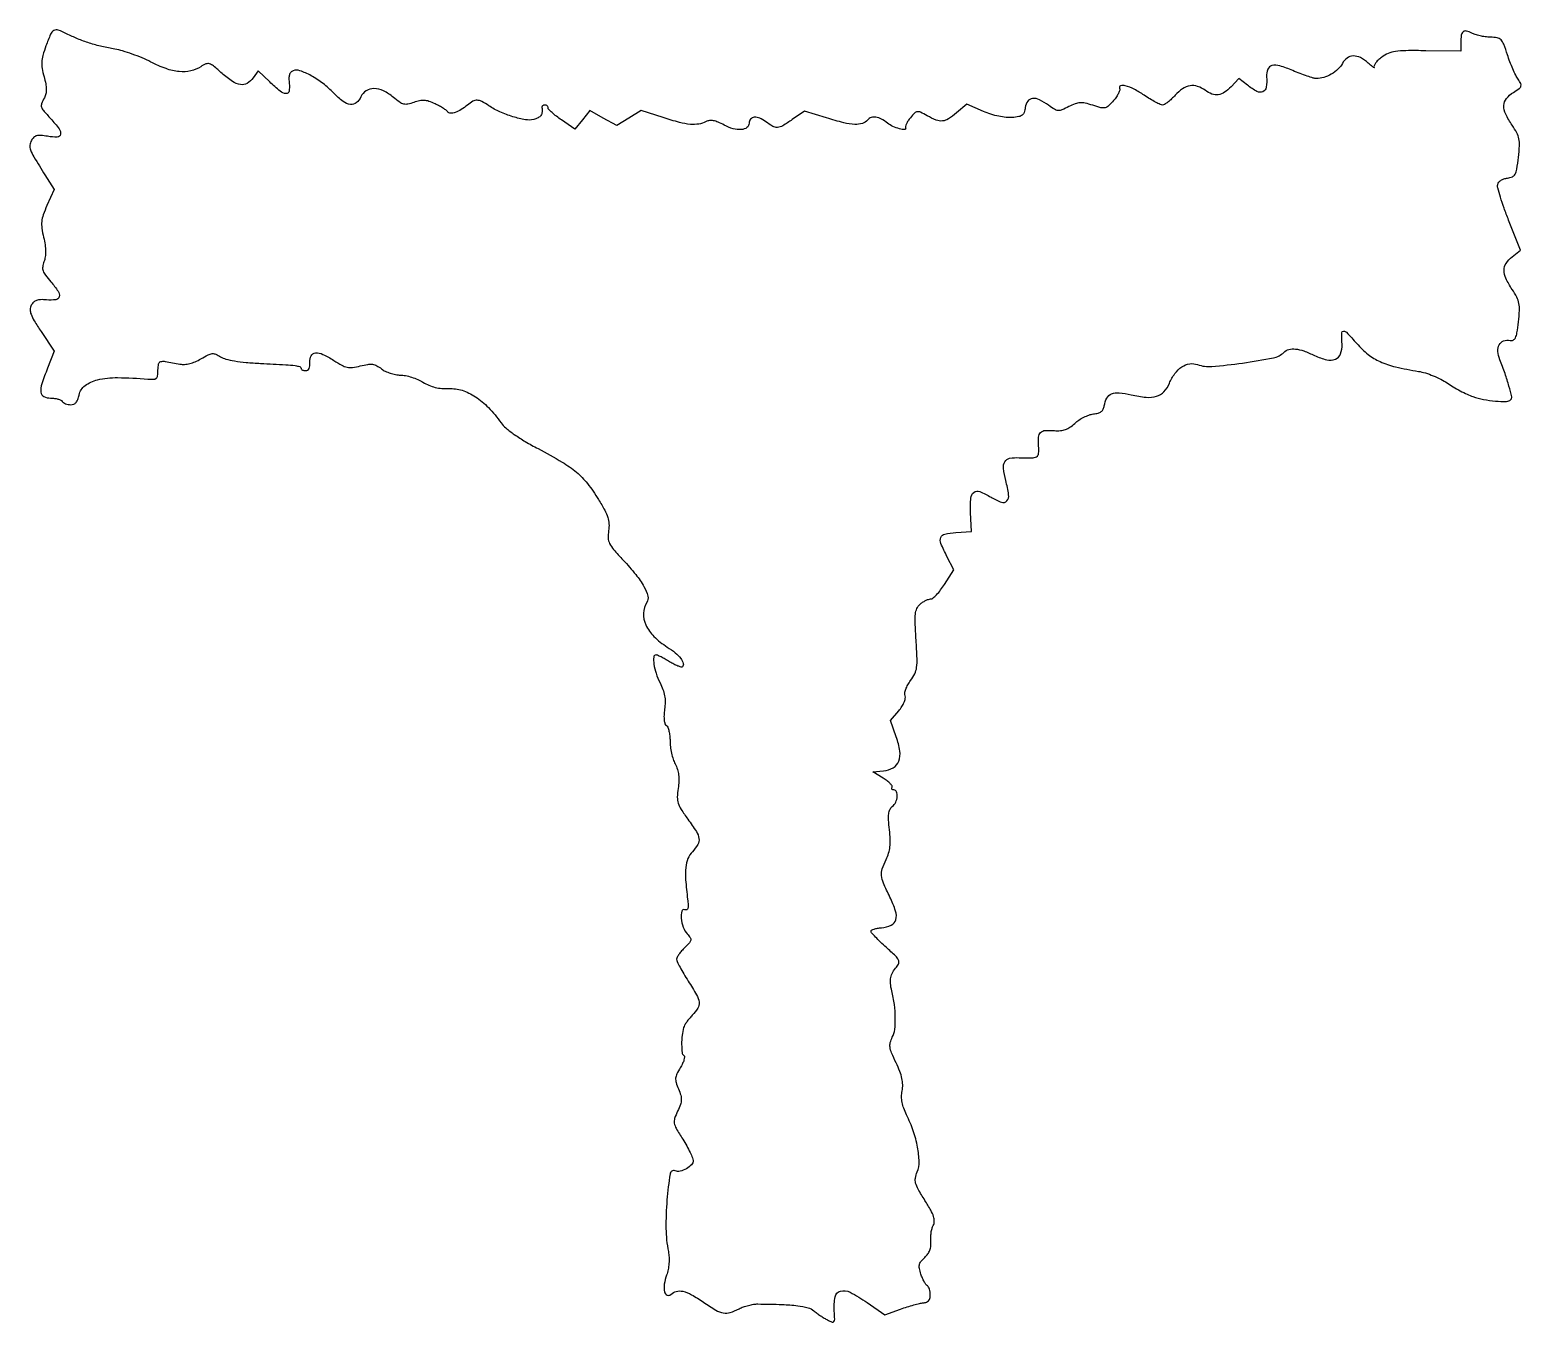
# Model space of a CAD drawing. Extents: x 1 to 453, y 0 to 393.
import ezdxf

# ---------------------------------------------------------------- set-up
doc = ezdxf.new("R2010")
doc.units = 0

msp = doc.modelspace()

# ---------------------------------------------------------------- linework, layer by layer
msp.add_lwpolyline([(5.580511, 387.953828, 0.017427), (4.653879, 385.064517, 0.052957), (4.30599, 383.033998, 0.058835), (4.410135, 381.095266, 0.025453), (4.980374, 378.570095, -0.019223), (5.497595, 376.40554, -0.044477), (5.676258, 374.745527, -0.058392), (5.542462, 373.389267, -0.069213), (5.097408, 372.182009, 0.027702), (4.261492, 370.38786, 0.169605), (4.216627, 369.382727, 0.104978), (4.791643, 368.331656, 0.00759), (7, 365.838857, -0.022633), (9.565838, 362.760795, -0.208106), (9.968652, 361.109568, -0.358939), (8.996833, 360.273444, -0.04719), (6.075407, 360.48726, 0.019333), (3.963264, 360.76062, 0.08355), (2.706136, 360.664052, 0.130514), (1.846281, 360.191025, 0.079391), (1.140127, 359.26183, 0.097646), (0.688719, 357.785428, 0.119539), (0.883695, 356.35958, 0.041658), (1.929839, 354.232685, 0.003174), (5.258829, 348.762953), (8.017658, 344.294154), (5.879926, 339.461459, 0.018671), (4.750137, 336.625701, 0.058916), (4.296146, 334.633882, 0.061599), (4.329332, 332.639478, 0.021797), (4.85079, 329.826068, -0.020147), (5.283304, 327.534746, -0.032709), (5.443318, 325.56072, -0.038627), (5.338348, 323.862374, -0.056153), (4.965661, 322.409682, 0.057277), (4.575376, 320.87411, 0.115933), (4.694713, 319.63962, 0.080601), (5.401648, 318.308034, 0.017907), (7.037964, 316.30398, -0.028639), (9.268588, 313.449182, -0.212709), (9.581183, 311.795615, -0.314371), (8.55525, 310.878807, -0.051559), (5.742969, 310.83076, 0.027794), (3.930346, 310.885825, 0.07895), (2.691009, 310.656745, 0.106104), (1.79972, 310.108122, 0.079219), (1.099795, 309.186469, 0.122201), (0.773998, 307.900905, 0.09101), (1.031976, 306.4546, 0.048151), (1.99604, 304.480365, 0.01021), (4.067276, 301.255416), (8.080622, 295.278579), (6.040311, 290.102269, 0.015435), (4.317677, 285.302734, 0.103456), (4.047167, 282.797225, 0.25263), (4.925214, 281.49581, 0.121177), (6.940983, 281, -0.031397), (8.112115, 280.926388, -0.037109), (9.1996, 280.70625, -0.040338), (10.065839, 280.385578, -0.146547), (10.5, 280, 0.112462), (10.87763, 279.616401, 0.050045), (11.513994, 279.29375, 0.046062), (12.286138, 279.074067, 0.046315), (13.084017, 279, 0.098076), (14.004425, 279.182294, 0.116518), (14.722207, 279.698031, 0.090117), (15.257242, 280.598729, 0.039738), (15.637214, 281.936072, -0.183891), (17.435388, 284.797115, -0.105069), (21.183096, 286.545892, -0.059671), (27.299648, 287.209209, -0.018813), (36.5, 286.759903, 0.02785), (38.226909, 286.706811, 0.178215), (39.027085, 287.024259, 0.17892), (39.428699, 287.783965, 0.028113), (39.55936, 289.5, -0.045002), (39.76957, 291.408061, -0.283483), (40.409527, 292.092066, -0.110529), (41.758513, 292.15419, -0.005277), (46.230017, 291.318788, 0.063906), (47.640207, 291.223294, 0.046828), (49.191732, 291.463519, 0.041472), (50.854921, 292.03338, 0.030022), (52.59946, 292.926181, -0.015258), (54.792601, 294.13152, -0.092101), (56.032628, 294.499313, -0.1297), (57.119646, 294.331346, -0.042218), (58.560513, 293.552307, 0.082209), (60.125002, 292.86116, 0.021794), (62.805333, 292.294462, 0.018608), (66.321854, 291.843427, 0.009959), (70.69107, 291.535169, -0.001302), (78.375265, 291.126586, -0.01709), (81.214141, 290.870674, -0.050345), (82.602663, 290.553337, -0.321846), (83, 290, 0.200498), (83.106426, 289.745264, 0.084985), (83.415787, 289.529167, 0.065025), (83.873642, 289.382348, 0.045141), (84.415444, 289.333333, 0.152751), (84.993365, 289.514107, 0.127636), (85.414478, 290.003467, 0.088485), (85.644644, 290.803372, 0.042175), (85.665444, 291.877479, -0.135202), (86.072866, 293.848482, -0.261058), (87.373103, 294.7143, -0.131702), (89.65191, 294.287494, -0.034403), (92.918498, 292.435238, 0.01902), (95.345117, 290.958901, 0.076374), (96.968179, 290.355229, 0.085655), (98.601825, 290.301734, 0.027611), (100.987956, 290.768974, -0.021314), (103.235306, 291.238486, -0.074847), (104.709227, 291.259003, -0.091325), (105.963462, 290.846646, -0.041707), (107.40797, 289.893731, 0.054564), (108.572485, 289.167693, 0.032442), (110.090051, 288.555185, 0.032156), (111.701932, 288.13593, 0.047299), (113.157729, 287.996262, -0.049964), (114.689774, 287.841053, -0.026198), (116.546333, 287.360673, -0.02578), (118.415437, 286.66326, -0.035805), (120, 285.837803, 0.036362), (121.826798, 284.88874, 0.040818), (123.703608, 284.256643, 0.040064), (125.688691, 283.9298, 0.032827), (127.839149, 283.892233, -0.089532), (131.884814, 283.361564, -0.068195), (135.925888, 281.433411, -0.057528), (139.88683, 278.122136, -0.036814), (143.689915, 273.476233, 0.068305), (145.117592, 271.93996, 0.019263), (147.732166, 269.964274, 0.017829), (151.069639, 267.811242, 0.013016), (154.918299, 265.652167, -0.011577), (162.274615, 261.553106, -0.041841), (166.650423, 258.461081, -0.052776), (169.912635, 255.073548, -0.027033), (173.281404, 250.223147, -0.01324), (175.17219, 246.970177, -0.04708), (176.123206, 244.757604, -0.067024), (176.466913, 242.847238, -0.051305), (176.343003, 240.726251, 0.051184), (176.214053, 238.528119, 0.104308), (176.642512, 236.860904, 0.063445), (177.864056, 235.021137, 0.010221), (180.750553, 231.816991, -0.01832), (184.61183, 227.388642, -0.042799), (187.073797, 223.75044, -0.061693), (188.237716, 220.887536, -0.209759), (187.942292, 218.940867, 0.133816), (186.935507, 215.66394, 0.115844), (187.647156, 212.128421, 0.090942), (190.110518, 208.608971, 0.053961), (194.133669, 205.415619, -0.029737), (196.593652, 203.649917, -0.058929), (198.264945, 201.93002, -0.093066), (199.007865, 200.459289, -0.27341), (198.736318, 199.402985, -0.274382), (198.363862, 199.307955, -0.02313), (197.387778, 199.644493, -0.0256), (196.188427, 200.19376, -0.016712), (194.86278, 200.942375, 0.009087), (193.520121, 201.727833, 0.011997), (192.267504, 202.391391, 0.009482), (191.205806, 202.896673, 0.105451), (190.75, 202.996262, 0.38927), (190.035582, 202.347252, 0.058524), (190.09063, 200.232487, 0.045665), (190.758457, 197.433356, 0.036518), (191.962082, 194.574373, -0.030523), (192.851637, 192.530218, -0.04503), (193.353328, 190.639953, -0.045246), (193.507119, 188.697201, -0.031206), (193.344231, 186.494785, 0.02127), (193.173512, 184.677818, 0.040023), (193.216003, 183.205599, 0.051343), (193.447727, 182.126116, 0.177627), (193.882149, 181.572836, -0.162731), (194.314736, 181.053572, -0.034404), (194.671631, 179.912658, -0.032653), (194.917984, 178.46979, -0.025962), (195, 176.891323, 0.032332), (195.113111, 175.143928, 0.022315), (195.456274, 173.190596, 0.022571), (195.957385, 171.334264, 0.042138), (196.553272, 169.896984, -0.044005), (197.222148, 168.266506, -0.045474), (197.58628, 166.561946, -0.041045), (197.657245, 164.671907, -0.02609), (197.444541, 162.478741, 0.030052), (197.208593, 159.827549, 0.08384), (197.465785, 157.983959, 0.067307), (198.351106, 156.104936, 0.014627), (200.39127, 153.148121, -0.015816), (202.998206, 149.350589, -0.108153), (203.781356, 147.234726, -0.170316), (203.422774, 145.450831, -0.054661), (201.774869, 143.260359, 0.093103), (200.435221, 141.163488, 0.070882), (199.782467, 138.511281, 0.043886), (199.736854, 134.735422, 0.012103), (200.329208, 128.822102, -0.015407), (200.495537, 127.043251, -0.080397), (200.399506, 126.066763, -0.226656), (200.052279, 125.658064, -0.199372), (199.488616, 125.642742, 0.445272), (198.55681, 125.167748, 0.091127), (198.390136, 123.083339, 0.060616), (199.013557, 120.334779, 0.098173), (200.241332, 118.285825, -0.038555), (201.111189, 117.161531, -0.195647), (201.261616, 116.399946, -0.137958), (200.856079, 115.592793, -0.016188), (199.437146, 114.135752, 0.023016), (198.504212, 113.151226, 0.026876), (197.715912, 112.13286, 0.02738), (197.152598, 111.214591, 0.124514), (197, 110.611318, 0.112719), (197.164078, 109.892742, 0.009477), (198.028125, 108.183004, 0.012221), (199.159477, 106.166704, 0.009141), (200.5, 104, -0.013875), (203.0478, 99.793482, -0.09968), (203.786386, 97.550714, -0.166088), (203.400241, 95.736736, -0.057546), (201.75, 93.583333, 0.018723), (200.860069, 92.591704, 0.018693), (200.046311, 91.535748, 0.018901), (199.406668, 90.562418, 0.06705), (199.109783, 89.878788, 0.042588), (198.652085, 87.507575, 0.028389), (198.517072, 84.74252, 0.022371), (198.649207, 82.237924, 0.234085), (199.177467, 81.390319, -0.280106), (199.391542, 80.969934, -0.050977), (199.230752, 80.071387, -0.041814), (198.796188, 78.925616, -0.026499), (198.112191, 77.67082, 0.023652), (197.060741, 75.767776, 0.092779), (196.70132, 74.481342, 0.095841), (196.837367, 73.173886, 0.026182), (197.546333, 71.214233, -0.02739), (198.238107, 69.287567, -0.081943), (198.414046, 67.903393, -0.078439), (198.139277, 66.502257, -0.023696), (197.297066, 64.496765, 0.029939), (196.394858, 62.271018, 0.126438), (196.289692, 60.846831, 0.085339), (196.86159, 59.270817, 0.009453), (198.830301, 55.966087, -0.011317), (200.044057, 53.911257, -0.014259), (201.068901, 51.954162, -0.012378), (201.832712, 50.284841, -0.101437), (202, 49.468738, -0.194809), (201.49114, 48.212251, -0.070471), (199.941782, 47.008565, -0.068848), (198.062383, 46.252887, -0.154008), (196.542248, 46.345414, 0.479221), (195.001596, 45.448163, 0.016432), (194.07132, 37.519498, 0.024158), (193.762043, 28.842742, 0.044742), (194.480071, 21.834782, -0.036749), (194.686192, 20.097031, -0.030073), (194.657127, 18.225725, -0.030158), (194.404347, 16.377909, -0.037698), (193.940053, 14.710764, 0.051377), (193.247451, 11.932471, 0.089772), (193.335928, 9.56899, 0.243758), (194.129678, 8.616361, 0.304776), (195.232783, 8.832783, -0.137937), (196.898055, 9.767013, -0.11765), (198.917637, 9.772848, -0.070884), (201.539896, 8.747119, -0.022041), (205.136319, 6.5, 0.01617), (208.907656, 4.081588, 0.088483), (211.163572, 3.228943, 0.122602), (213.2164, 3.350469, 0.043561), (215.955393, 4.476933, -0.034158), (217.256378, 5.040774, -0.022913), (218.807997, 5.512009, -0.023114), (220.360178, 5.831204, -0.041569), (221.655733, 5.926608, -0.006133), (229.027014, 5.765534, -0.021742), (233.741473, 5.399, -0.033098), (236.870816, 4.806113, -0.116699), (238.669099, 3.856701, 0.019788), (239.535533, 3.158145, 0.011195), (240.636028, 2.378166, 0.011163), (241.782544, 1.640268, 0.017992), (242.793974, 1.069781, 0.026601), (244.207258, 0.431192, 0.332316), (244.73988, 0.578868, 0.172887), (244.965526, 1.268383, 0.008204), (244.860362, 3.739682, -0.058599), (245.115504, 8.123992, -0.293287), (246.707865, 9.847845, -0.189109), (249.621517, 9.498444, -0.027499), (254.813615, 6.328445), (260.144549, 2.65689), (264.937607, 4.38045, -0.009981), (266.92922, 5.052043, -0.009925), (268.949763, 5.644949, -0.009816), (270.73515, 6.093131, -0.0378), (271.865332, 6.264809, 0.067644), (272.830868, 6.470876, 0.124692), (273.49245, 6.917159, 0.121149), (273.87352, 7.634843, 0.061827), (274, 8.653787, 0.037183), (273.933442, 9.547546, 0.041114), (273.735174, 10.39111, 0.045126), (273.445169, 11.070928, 0.131707), (273.098466, 11.439145, -0.107731), (272.684826, 11.838803, -0.02187), (272.153629, 12.71655, -0.022124), (271.615739, 13.812531, -0.019147), (271.147983, 15.005339, -0.030646), (270.667882, 16.712445, -0.109036), (270.672773, 17.841728, -0.114641), (271.151206, 18.832587, -0.035679), (272.284314, 20.050252, 0.050084), (273.233314, 21.130768, 0.064084), (273.859103, 22.296668, 0.064764), (274.165024, 23.572901, 0.052656), (274.166015, 24.980296, -0.035813), (274.124907, 26.228723, -0.027548), (274.252608, 27.586702, -0.028209), (274.515356, 28.84884, -0.0575), (274.887099, 29.789043, 0.118888), (275.211157, 31.033562, 0.085153), (274.992807, 32.460605, 0.047855), (274.138912, 34.386325, 0.01149), (272.352187, 37.394375, -0.009819), (270.313533, 40.800585, -0.063481), (269.54833, 42.646927, -0.10899), (269.473739, 44.168582, -0.056198), (270.003961, 46.009563, 0.103862), (270.593326, 49.146437, 0.04062), (270.140375, 53.551792, 0.037132), (268.835597, 58.498704, 0.033457), (266.777405, 63.38037, -0.02867), (265.930022, 65.337711, -0.042728), (265.440112, 67.137, -0.046607), (265.288572, 68.868772, -0.044926), (265.456665, 70.620694, 0.051262), (265.612218, 72.490285, 0.048494), (265.390353, 74.388752, 0.039388), (264.746951, 76.529316, 0.018914), (263.606957, 79.162701, -0.011752), (262.249295, 82.179643, -0.063276), (261.765033, 83.909354, -0.100974), (261.841787, 85.311893, -0.055385), (262.460913, 86.924413, 0.089838), (263.188931, 89.294218, 0.03264), (263.378011, 92.818244, 0.030377), (263.083578, 96.878539, 0.027751), (262.296873, 101, -0.036969), (261.909404, 103.254578, -0.073463), (262.000462, 105.060851, -0.080532), (262.596233, 106.654525, -0.052822), (263.743814, 108.248423, 0.096378), (264.418691, 109.380964, 0.209391), (264.351694, 110.370783, 0.081848), (263.420664, 111.611555, 0.007925), (260.65356, 114.178444, -0.008387), (258.870453, 115.835604, -0.012373), (257.366983, 117.353955, -0.007656), (256.173061, 118.660423, -0.183288), (256, 119.116663, -0.27984), (256.189795, 119.42922, -0.037975), (256.925063, 119.743075, -0.034706), (257.942442, 120.011701, -0.022399), (259.149151, 120.186642, 0.081213), (262.144186, 120.987393, 0.222944), (263.533444, 122.607742, 0.149393), (263.463191, 125.253908, 0.033222), (261.724313, 129.48954, -0.012154), (259.763208, 133.746881, -0.077931), (259.1738, 136.037858, -0.107474), (259.414091, 138.067189, -0.0327), (260.618828, 140.937741, 0.043292), (261.355046, 142.801467, 0.045698), (261.742806, 144.730705, 0.037521), (261.815482, 147.000401, 0.017417), (261.586098, 149.941771, -0.012432), (261.324369, 152.91526, -0.046936), (261.382005, 154.7816, -0.079005), (261.7485, 156.044904, -0.109948), (262.46727, 156.972836, 0.110265), (263.483111, 158.285984, 0.086423), (263.958455, 160.028099, 0.118663), (263.755131, 161.447598, 0.30723), (262.940983, 162, -0.083246), (262.574355, 162.061467, -0.161922), (262.341289, 162.239852, -0.181823), (262.277192, 162.505512, -0.10807), (262.386601, 162.816517, 0.294267), (262.378347, 163.2554, 0.045875), (261.804287, 163.961142, 0.038784), (260.883745, 164.766428, 0.024271), (259.695618, 165.566517), (256.5, 167.5), (259.802077, 167.817242, 0.10673), (262.743586, 168.754412, 0.174977), (264.415433, 170.72621, 0.128152), (264.732625, 173.828209, 0.047099), (263.646912, 178.131441), (261.889395, 183.079842), (264.402922, 186.066999, 0.032381), (265.349495, 187.352331, 0.042326), (266.030233, 188.642763, 0.048673), (266.388694, 189.787144, 0.14416), (266.323535, 190.599264, -0.137927), (266.249185, 191.402653, -0.041834), (266.573262, 192.594653, -0.03836), (267.179076, 193.930512, -0.033561), (268.00627, 195.222351, 0.046922), (269.257225, 197.295772, 0.078718), (269.841561, 199.239881, 0.043813), (269.97054, 201.964866, 0.00633), (269.675857, 207.526759, -0.005886), (269.392492, 212.786564, -0.037791), (269.481682, 215.448311, -0.079395), (269.935954, 217.105838, -0.102678), (270.863638, 218.376594, -0.034932), (271.654914, 218.998001, -0.031977), (272.548035, 219.52365, -0.033488), (273.407665, 219.888187, -0.08341), (274.078741, 220.001788, 0.176075), (274.796105, 220.263512, 0.027928), (275.905664, 221.306022, 0.028069), (277.12522, 222.740547, 0.021257), (278.302242, 224.439223), (281.104485, 228.874869), (279.052242, 232.897597, -0.019569), (277.216908, 236.872024, -0.189101), (277.180985, 238.696019, -0.257565), (278.381924, 239.733555, -0.036086), (281.75, 240.195209), (286.5, 240.5), (286.238511, 246.276976, -0.027111), (286.277797, 250.653949, -0.219378), (287.207573, 252.375903, -0.262683), (288.987306, 252.608626, -0.037345), (292.419155, 250.915199, 0.044537), (295.618817, 249.393078, 0.309437), (297.21408, 249.792214, 0.22087), (297.772923, 251.660261, 0.026711), (296.908907, 255.978366, -0.031334), (296.200742, 259.695747, -0.16625), (296.614071, 261.694804, -0.217732), (298.075389, 262.713208, -0.056914), (301, 262.907008, 0.011583), (304.828322, 262.813687, 0.137056), (306.246669, 263.208073, 0.24042), (306.859172, 264.195335, 0.042362), (306.856314, 266.446363, -0.037463), (306.82605, 269.184559, -0.185501), (307.457904, 270.559846, -0.181262), (308.85871, 271.17646, -0.035509), (311.659433, 271.134571, 0.039352), (313.509277, 271.121105, 0.06763), (315.015444, 271.436529, 0.066876), (316.394179, 272.145656, 0.037626), (317.855796, 273.336866, -0.042489), (319.087917, 274.321281, -0.03091), (320.604515, 275.204549, -0.031473), (322.159721, 275.866948, -0.05782), (323.5, 276.172599, 0.03963), (324.92959, 276.444459, 0.09545), (325.891908, 276.918205, 0.117098), (326.491782, 277.645219, 0.078988), (326.810034, 278.677379, -0.087813), (327.574188, 281.009705, -0.175097), (328.999579, 282.291296, -0.122263), (331.324432, 282.624443, -0.033627), (334.996434, 282.000855, 0.03433), (339.521957, 281.238857, 0.098572), (342.678057, 281.550197, 0.132719), (344.920732, 282.952284, 0.088326), (346.571113, 285.515956, -0.059669), (348.228683, 288.444994, -0.088148), (350.362414, 290.476187, -0.106667), (352.738732, 291.404475, -0.128949), (355.115021, 291.174207, 0.109968), (359.421297, 290.593564, 0.013976), (368.779654, 291.655367, 0.012156), (378.133335, 293.215176, 0.150074), (381.287182, 294.887182, -0.134088), (382.793176, 295.747084, -0.088637), (384.791565, 295.898078, -0.061345), (387.366367, 295.311658, -0.026099), (390.631275, 293.936451, 0.053816), (394.310831, 292.621126, 0.156659), (396.970183, 292.820968, 0.210691), (398.531546, 294.432169, 0.102446), (398.969026, 297.32283, -0.012529), (398.868717, 300.790465, -0.39857), (399.401893, 301.357441, -0.224093), (400.344896, 300.977139, -0.006055), (403.413318, 297.578949, 0.044092), (406.876271, 294.28538, 0.062292), (410.506443, 292.070758, 0.049028), (415.193577, 290.489445, 0.017213), (422.173361, 289.125502, -0.035734), (424.254927, 288.638123, -0.021184), (426.656157, 287.778447, -0.021135), (428.990882, 286.712148, -0.033844), (430.871351, 285.589154, 0.017668), (432.689462, 284.422058, 0.01207), (434.830585, 283.221005, 0.012178), (436.953519, 282.162012, 0.023938), (438.69799, 281.443935, 0.03933), (441.855773, 280.590339, 0.027057), (445.533368, 280.104732, 0.02194), (448.887699, 279.992954, 0.196169), (450.21955, 280.552883, 0.259423), (450.455455, 281.380294, 0.009801), (449.632612, 284.609381, 0.015826), (448.443689, 288.442496, 0.011185), (446.87765, 292.669833, -0.074256), (446.290347, 295.190519, -0.143132), (446.706012, 297.203162, -0.18549), (448.023573, 298.349434, -0.135681), (449.974964, 298.504822, 0.157919), (450.951938, 298.625598, 0.179352), (451.612342, 299.293684, 0.067922), (452.068484, 300.827557, 0.009468), (452.513843, 304.119268, 0.014857), (452.816625, 307.638176, 0.061749), (452.673779, 309.760032, 0.072827), (452.028977, 311.606573, 0.025818), (450.603364, 314.02317, -0.034501), (448.706074, 317.370707, -0.1114), (448.139591, 319.848419, -0.14826), (448.758473, 321.911084, -0.079771), (450.574948, 323.880294), (453.149895, 325.905748), (449.524773, 335.073078, -0.00833), (448.158742, 338.703259, -0.01131), (447.055218, 342.026258, -0.008383), (446.249103, 344.816554, -0.113403), (446.208376, 345.870204, -0.130743), (446.522025, 346.524144, -0.071072), (447.195546, 347.116849, -0.06208), (448.117878, 347.568948, -0.054101), (449.167048, 347.807593, 0.073126), (450.670532, 348.210048, 0.170352), (451.516044, 348.989874, 0.083657), (452.025053, 350.518697, 0.009732), (452.512109, 354.104331, 0.01433), (452.820676, 357.646715, 0.062984), (452.679269, 359.736228, 0.076263), (452.034739, 361.526312, 0.027051), (450.603611, 363.850489, -0.040828), (448.641833, 367.242091, -0.120438), (448.102484, 369.861452, -0.159174), (448.885233, 371.990253, -0.089328), (450.969735, 373.835401, 0.01597), (452.747296, 374.995734, 0.156314), (453.283203, 375.700068, 0.209122), (453.226818, 376.481846, 0.031688), (452.391652, 377.851226, -0.038555), (451.684275, 379.047692, -0.01198), (450.807379, 380.945133, -0.011899), (449.925623, 383.120158, -0.012841), (449.171917, 385.280523, 0.012877), (448.060829, 388.464527, 0.10372), (447.231403, 389.763687, 0.154107), (446.086387, 390.374553, 0.038901), (443.961217, 390.601776, -0.025534), (442.453884, 390.722331, -0.020521), (440.851029, 391.000612, -0.020978), (439.388419, 391.381703, -0.048678), (438.3427, 391.816593, 0.059224), (436.718055, 392.452508, 0.24385), (435.72022, 392.22561, 0.184937), (435.151489, 391.192184, 0.034353), (435, 388.989894), (435, 386.31312), (424.448144, 386.474967, 0.005826), (418.333982, 386.497498, 0.034888), (415.161093, 386.250419, 0.064507), (412.992485, 385.635506, 0.057688), (410.96157, 384.471647, 0.030299), (409.890591, 383.576486, 0.048129), (409.105294, 382.677172, 0.062632), (408.68492, 381.901304, 0.270187), (408.763426, 381.403241, -0.696519), (408.727036, 381.341511, -0.114586), (408.530324, 381.426264, -0.016159), (407.876359, 381.94151, -0.005139), (406.935549, 382.75, 0.060515), (404.545173, 384.382866, 0.124671), (402.354764, 384.89654, 0.155057), (400.499278, 384.270557, 0.112055), (399.059115, 382.610457, -0.081725), (397.711368, 380.853989, -0.056644), (395.699726, 379.356055, -0.056607), (393.40143, 378.346753, -0.081249), (391.202947, 378.04016, -0.064665), (390.227941, 378.19024, -0.01036), (388.384616, 378.765696, -0.011311), (386.230587, 379.542074, -0.009706), (384, 380.453674, 0.029164), (380.091876, 381.876121, 0.131194), (377.682382, 381.948082, 0.246057), (376.39816, 380.836262, 0.113386), (376.060617, 378.585998, -0.050721), (375.982359, 375.384299, -0.26435), (374.963702, 374.023733, -0.232316), (373.147141, 374.106049, -0.041198), (370.222286, 376.03979), (367.629114, 378.079579), (365.274088, 375.53979, -0.056861), (363.305949, 373.849732, -0.115501), (361.41201, 373.123964, -0.124503), (359.48953, 373.33974, -0.072139), (357.44113, 374.468197, 0.085127), (355.145768, 375.656529, 0.1175), (352.840252, 375.827317, 0.107788), (350.560524, 374.930665, 0.063459), (348.342416, 373, -0.020295), (347.232201, 371.8514, -0.025199), (346.106736, 370.88125, -0.02484), (345.104306, 370.178599, -0.141353), (344.485183, 370, -0.110413), (343.793247, 370.154684, -0.012637), (342.356185, 370.875905, -0.014759), (340.672198, 371.839942, -0.011523), (338.900481, 372.981803, 0.030459), (335.897269, 374.760203, 0.05004), (333.149975, 375.837621, 0.145833), (331.731326, 375.815092, 0.488886), (331.45527, 375.072374, -0.214508), (331.525715, 374.537558, -0.040972), (331.159106, 373.602206, -0.037135), (330.514077, 372.500509, -0.026619), (329.641984, 371.370171, -0.023928), (328.08705, 369.728306, -0.135378), (327.03657, 369.160391, -0.119851), (325.780598, 369.175548, -0.017037), (323.286322, 369.905505, 0.021493), (320.990638, 370.555199, 0.07176), (319.435055, 370.694861, 0.077805), (317.971818, 370.384468, 0.028239), (316.02939, 369.515198, -0.018772), (313.954552, 368.539142, -0.117081), (312.805228, 368.342954, -0.122438), (311.714697, 368.689513, -0.021323), (309.911257, 369.90749, 0.045836), (307.146921, 371.583477, 0.137311), (304.993391, 371.976485, 0.217576), (303.547897, 371.147156, 0.127403), (302.816422, 369.25, -0.049243), (302.494182, 367.759831, -0.152914), (301.907954, 366.929666, -0.118635), (300.852585, 366.463035, -0.024292), (298.81649, 366.193599, -0.047749), (296.987693, 366.216339, -0.025604), (294.756445, 366.574255, -0.024226), (292.379726, 367.203195, -0.024785), (290.093424, 368.055156), (285.053868, 370.223115), (281.950209, 367.611557, -0.031239), (279.473401, 365.778803, -0.120156), (277.67771, 365.152827, -0.120474), (275.798066, 365.424481, -0.031481), (273.027651, 366.75, 0.015141), (271.005237, 367.800129, 0.142737), (270.050446, 367.959199, 0.168929), (269.235769, 367.562473, 0.023345), (267.951971, 366.145836, 0.027414), (267.244874, 365.185647, 0.037667), (266.726669, 364.24745, 0.041695), (266.439211, 363.450065, 0.206938), (266.50674, 362.989094, -0.595935), (266.249036, 362.540333, -0.060223), (264.690539, 362.768915, -0.038272), (262.591138, 363.51731, -0.064747), (261, 364.489029, 0.043731), (259.138141, 365.736087, 0.086903), (257.463289, 366.308618, 0.119435), (256.053639, 366.193155, 0.140565), (254.950668, 365.440559, -0.146736), (253.362624, 364.384896, -0.08667), (251.084645, 364.104721, -0.049152), (247.722885, 364.60852, -0.013149), (242.509693, 366.069721), (235.808716, 368.139442), (232.100607, 365.569721, -0.016199), (229.199948, 363.695652, -0.115611), (227.619821, 363.187713, -0.151211), (226.179046, 363.508881, -0.03397), (224.061681, 364.918586, 0.062322), (222.219627, 365.99991, 0.124795), (220.563664, 366.263805, 0.196787), (219.44942, 365.685299, 0.177661), (219, 364.460399, -0.238093), (218.338112, 363.149219, -0.141813), (216.660828, 362.529188, -0.088653), (214.182878, 362.789101, -0.052712), (211.426163, 363.911577, 0.022482), (209.589839, 364.791949, 0.053811), (208.146104, 365.22998, 0.074058), (206.956205, 365.276659, 0.095983), (205.915213, 364.954624, -0.082873), (203.720254, 364.212524, -0.063363), (201.183158, 364.12597, -0.041769), (197.838186, 364.720644, -0.013038), (192.943565, 366.157342), (186.245236, 368.314683), (182.535689, 366.022057), (178.826143, 363.729431), (174.745192, 366.023054), (170.664241, 368.316677), (168.399101, 365.47592), (166.13396, 362.635163), (162.06698, 365.453583, -0.013371), (160.508953, 366.596149, -0.019082), (159.194675, 367.697891, -0.015338), (158.192874, 368.662504, -0.195857), (158, 369.136001, 0.11499), (157.923189, 369.465572, 0.100406), (157.70625, 369.7462, 0.09353), (157.381872, 369.934541, 0.085088), (157, 370, 0.075146), (156.626809, 369.943594, 0.101574), (156.328536, 369.779688, 0.119953), (156.151665, 369.535622, 0.137085), (156.118421, 369.25, -0.061271), (156.166187, 367.854414, -0.129943), (155.801509, 366.844777, -0.125487), (154.974561, 366.125211, -0.055181), (153.605019, 365.615714, -0.105939), (151.115884, 365.529021, -0.02998), (147.32465, 366.441617, -0.03052), (143.336351, 367.930002, -0.043051), (140.016369, 369.76208, 0.025187), (137.848449, 371.061407, 0.115126), (136.438895, 371.436879, 0.139078), (135.151469, 371.114592, 0.043296), (133.5, 369.964735, -0.034913), (131.597057, 368.591928, -0.056197), (129.792359, 367.735956, -0.078194), (128.354217, 367.482374, -0.264866), (127.54816, 367.922076, 0.100034), (127.159874, 368.33639, 0.014636), (126.197073, 368.979841, 0.016051), (124.997104, 369.679337, 0.013153), (123.673157, 370.350807, 0.027145), (121.817324, 371.111032, 0.066484), (120.374687, 371.406083, 0.071724), (118.972226, 371.301778, 0.035886), (117.263958, 370.793531, -0.036179), (115.450092, 370.255018, -0.114646), (114.191974, 370.270144, -0.094812), (112.935891, 370.845261, -0.020271), (111.03021, 372.321126, 0.061344), (108.004976, 374.290096, 0.109504), (105.132188, 374.981857, 0.145613), (102.783143, 374.329126, 0.146802), (101.181954, 372.5, -0.114795), (99.774548, 370.671964, -0.207241), (97.988575, 370.163434, -0.130816), (95.746404, 371.088907, -0.038493), (92.946167, 373.587629, 0.037554), (89.676031, 376.516692, 0.038366), (86.026902, 378.900543, 0.039664), (82.672196, 380.409483, 0.179338), (80.561432, 380.3852, 0.122163), (79.883243, 379.911677, 0.108333), (79.467963, 379.155687, 0.073945), (79.312972, 378.046834, 0.028672), (79.415604, 376.495784, -0.074558), (79.356276, 374.164164, -0.389024), (78.423698, 373.448571, -0.152658), (76.638271, 374.183512, -0.019079), (73.48317, 377.016312), (69.978022, 380.413635), (68.432307, 378.206818, -0.108742), (66.646255, 376.565643, -0.170328), (64.617609, 376.177387, -0.112555), (62.158737, 377.138126, -0.034529), (59.003748, 379.615578, 0.009631), (56.438616, 381.844809, 0.099397), (55.213192, 382.511154, 0.176182), (54.119105, 382.45763, 0.045625), (52.536051, 381.615578, -0.092403), (49.516557, 380.354034, -0.076683), (46.034676, 380.150441, -0.061938), (42.017006, 381.042034, -0.034043), (37.390921, 383.053535, 0.019619), (34.770081, 384.284119, 0.014174), (31.761708, 385.455815, 0.014354), (28.83476, 386.407465, 0.02998), (26.5, 386.943569, -0.017445), (22.554441, 387.746053, -0.018631), (18.761164, 388.807308, -0.019218), (15.173857, 390.11063, -0.02175), (11.845708, 391.638646, 0.032628), (9.303711, 392.739464, 0.222331), (7.978213, 392.614354, 0.159542), (6.966508, 391.467167, 0.015279)], format="xyb", close=True)

doc.saveas('drawing.dxf')
